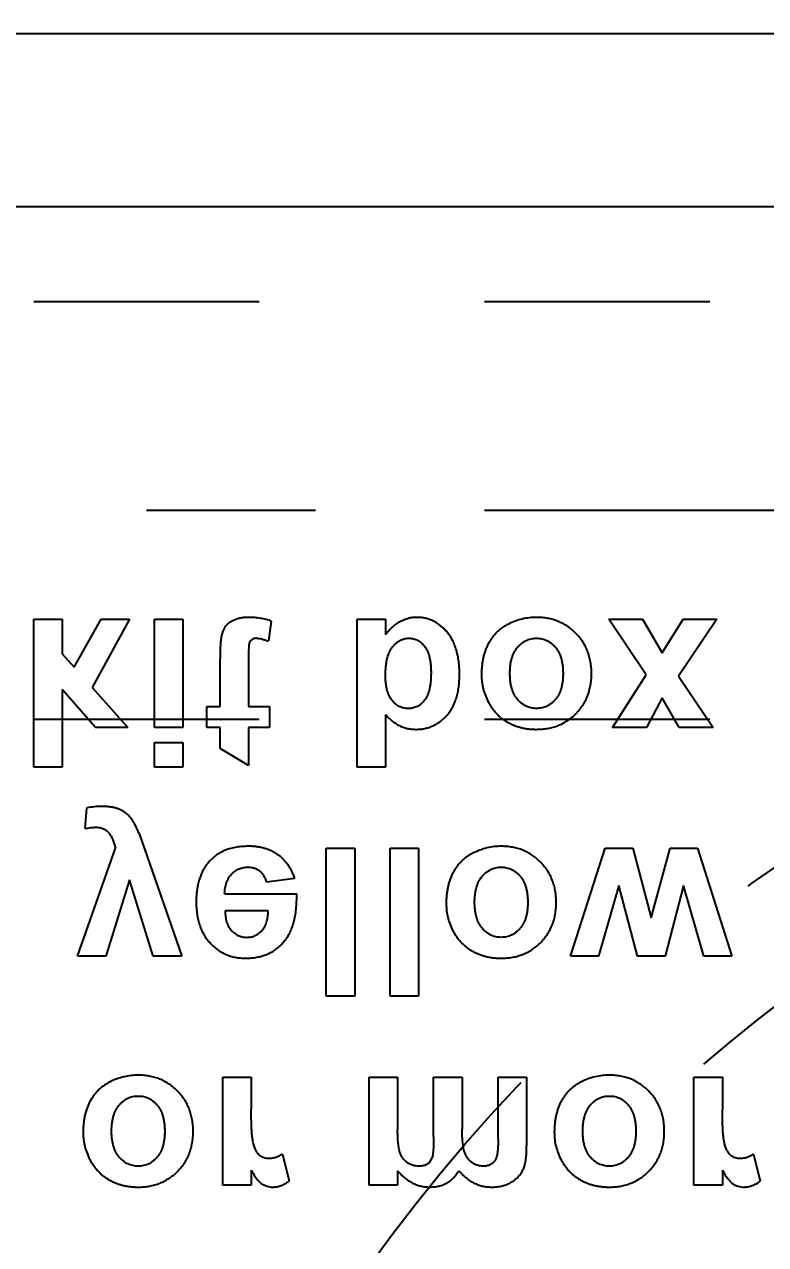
# Model space of a CAD drawing. Extents: x 14103 to 19353, y -3233 to 932.
# Drawn here: x 14880.69 to 14900.43, y -203.45 to -170.98 of the extents above; entities that cross this region are included whole.
import ezdxf

# ---------------------------------------------------------------- set-up
doc = ezdxf.new("R2010")
doc.units = 0
doc.header["$LTSCALE"] = 20
doc.header["$MEASUREMENT"] = 0
doc.linetypes.add('CENTER', pattern=[0.6, 0.375, -0.075, 0.075, -0.075])
doc.linetypes.add('HIDDEN', pattern=[0.2, 0.1, -0.1])
doc.layers.get('DEFPOINTS').update_dxf_attribs({"linetype": 'CONTINUOUS'})
for name, color, linetype in [('4a', 7, 'CONTINUOUS'), ('DIM', 3, 'CONTINUOUS'), ('OIL', 7, 'CONTINUOUS'), ('SUP', 4, 'HIDDEN'), ('WATER', 9, 'HIDDEN')]:
    doc.layers.add(name, color=color, linetype=linetype)
doc.styles.add('lxy2', font='txt.shx', dxfattribs={"width": 0.6})
doc.dimstyles.new('10', dxfattribs={"dimtxt": 10, "dimasz": 5, "dimexe": 2.5, "dimexo": 0, "dimgap": 1, "dimtad": 0, "dimdsep": 46, "dimtxsty": 'lxy2', "dimcen": -3, "dimclrd": 113, "dimclre": 113, "dimclrt": 3, "dimazin": 2, "dimtfac": 1, "dimtofl": 0, "dimtmove": 0, "dimatfit": 3, "dimfxl": 1, "dimtolj": 1, "dimtzin": 0, "dimarcsym": 0})

# ---------------------------------------------------------------- blocks, each defined once
blk = doc.blocks.new('*D197')
at = {"layer": 'DEFPOINTS', "color": 0}
for p in [(14749.942, 164.09), (15292.928, -183.91), (15315.844, -183.91)]:
    blk.add_point(p, dxfattribs=at)
at = {"layer": 'DIM', "color": 113, "lineweight": -2}
blk.add_line((15292.928, -183.91), (15315.844, -183.91), dxfattribs=at)
at = {"layer": 'DIM', "color": 3, "insert": (15324.844, -183.91), "char_height": 10, "attachment_point": 5, "style": 'lxy2'}
blk.add_mtext('\\A1;348', dxfattribs=at)
blk = doc.blocks.new('*D188')
at = {"layer": 'DEFPOINTS', "color": 0, "linetype": 'Continuous'}
for p in [(14749.942, 164.09), (15254.942, -535.91), (15254.942, -553.814)]:
    blk.add_point(p, dxfattribs=at)
at = {"layer": 'OIL', "color": 113, "linetype": 'Continuous', "lineweight": -2}
blk.add_line((15254.942, -535.91), (15254.942, -553.814), dxfattribs=at)
at = {"layer": 'OIL', "color": 3, "linetype": 'Continuous', "insert": (15254.942, -562.314), "char_height": 10, "attachment_point": 5, "rotation": 90, "style": 'lxy2'}
blk.add_mtext('\\A1;505', dxfattribs=at)
blk = doc.blocks.new('*D187')
at = {"layer": 'DEFPOINTS', "color": 0, "linetype": 'Continuous'}
for p in [(14749.942, 164.09), (15299.942, -515.91), (15299.942, -553.814)]:
    blk.add_point(p, dxfattribs=at)
at = {"layer": 'OIL', "color": 113, "linetype": 'Continuous', "lineweight": -2}
blk.add_line((15299.942, -515.91), (15299.942, -553.814), dxfattribs=at)
at = {"layer": 'OIL', "color": 3, "linetype": 'Continuous', "insert": (15299.942, -562.314), "char_height": 10, "attachment_point": 5, "rotation": 90, "style": 'lxy2'}
blk.add_mtext('\\A1;550', dxfattribs=at)
blk = doc.blocks.new('*D185')
at = {"layer": 'DEFPOINTS', "color": 0}
for p in [(14749.942, 164.09), (15292.928, -255.91), (15315.844, -255.91)]:
    blk.add_point(p, dxfattribs=at)
at = {"layer": 'DIM', "color": 113, "lineweight": -2}
blk.add_line((15292.928, -255.91), (15315.844, -255.91), dxfattribs=at)
at = {"layer": 'DIM', "color": 3, "insert": (15324.344, -255.91), "char_height": 10, "attachment_point": 5, "style": 'lxy2'}
blk.add_mtext('\\A1;420', dxfattribs=at)
blk = doc.blocks.new('*D191')
at = {"layer": 'DEFPOINTS', "color": 0, "linetype": 'Continuous'}
for p in [(14749.942, 164.09), (14999.942, -369.245), (14999.942, -553.814)]:
    blk.add_point(p, dxfattribs=at)
at = {"layer": 'OIL', "color": 113, "linetype": 'Continuous', "lineweight": -2}
blk.add_line((14999.942, -369.245), (14999.942, -553.814), dxfattribs=at)
at = {"layer": 'OIL', "color": 3, "linetype": 'Continuous', "insert": (14999.942, -562.314), "char_height": 10, "attachment_point": 5, "rotation": 90, "style": 'lxy2'}
blk.add_mtext('\\A1;250', dxfattribs=at)
blk = doc.blocks.new('*D190')
at = {"layer": 'DEFPOINTS', "color": 0, "linetype": 'Continuous'}
for p in [(14749.942, 164.09), (15049.942, -369.245), (15049.942, -553.814)]:
    blk.add_point(p, dxfattribs=at)
at = {"layer": 'OIL', "color": 113, "linetype": 'Continuous', "lineweight": -2}
blk.add_line((15049.942, -369.245), (15049.942, -553.814), dxfattribs=at)
at = {"layer": 'OIL', "color": 3, "linetype": 'Continuous', "insert": (15049.942, -561.814), "char_height": 10, "attachment_point": 5, "rotation": 90, "style": 'lxy2'}
blk.add_mtext('\\A1;300', dxfattribs=at)
blk = doc.blocks.new('*D189')
at = {"layer": 'DEFPOINTS', "color": 0, "linetype": 'Continuous'}
for p in [(14749.942, 164.09), (15094.942, -324.245), (15094.942, -553.814)]:
    blk.add_point(p, dxfattribs=at)
at = {"layer": 'OIL', "color": 113, "linetype": 'Continuous', "lineweight": -2}
blk.add_line((15094.942, -324.245), (15094.942, -553.814), dxfattribs=at)
at = {"layer": 'OIL', "color": 3, "linetype": 'Continuous', "insert": (15094.942, -562.814), "char_height": 10, "attachment_point": 5, "rotation": 90, "style": 'lxy2'}
blk.add_mtext('\\A1;345', dxfattribs=at)
blk = doc.blocks.new('*D186')
at = {"layer": 'DEFPOINTS', "color": 0, "linetype": 'Continuous'}
for p in [(14749.942, 164.09), (15119.942, -360.91), (15119.942, -553.814)]:
    blk.add_point(p, dxfattribs=at)
at = {"layer": 'OIL', "color": 113, "linetype": 'Continuous', "lineweight": -2}
blk.add_line((15119.942, -360.91), (15119.942, -553.814), dxfattribs=at)
at = {"layer": 'OIL', "color": 3, "linetype": 'Continuous', "insert": (15119.942, -562.314), "char_height": 10, "attachment_point": 5, "rotation": 90, "style": 'lxy2'}
blk.add_mtext('\\A1;370', dxfattribs=at)
blk = doc.blocks.new('*D184')
at = {"layer": 'DEFPOINTS', "color": 0, "linetype": 'Continuous'}
for p in [(14749.942, 164.09), (15074.942, -315.91), (15074.942, -553.814)]:
    blk.add_point(p, dxfattribs=at)
at = {"layer": 'OIL', "color": 113, "linetype": 'Continuous', "lineweight": -2}
blk.add_line((15074.942, -315.91), (15074.942, -553.814), dxfattribs=at)
at = {"layer": 'OIL', "color": 3, "linetype": 'Continuous', "insert": (15074.942, -562.814), "char_height": 10, "attachment_point": 5, "rotation": 90, "style": 'lxy2'}
blk.add_mtext('\\A1;325', dxfattribs=at)

msp = doc.modelspace()

# ---------------------------------------------------------------- linework, layer by layer
at = {"layer": '4a', "color": 4, "linetype": 'Continuous'}
for p, q in [((14972.873, -171.233), (14843.995, -171.233)), ((14972.873, -175.833), (14838.932, -175.833)), ((14880.945, -186.81), (14881.702, -186.81)), ((14880.945, -190.749), (14880.945, -186.81)), ((14881.702, -186.81), (14881.702, -187.731)), ((14882.015, -188.082), (14882.737, -186.81)), ((14883.495, -186.81), (14882.494, -188.621)), ((14882.737, -186.81), (14883.495, -186.81)), ((14884.156, -186.81), (14884.914, -186.81)), ((14884.156, -189.688), (14884.156, -186.81)), ((14884.914, -186.81), (14884.914, -189.688)), ((14887.267, -186.859), (14887.191, -187.387)), ((14889.549, -186.81), (14890.307, -186.81)), ((14889.549, -190.749), (14889.549, -186.81)), ((14890.307, -186.81), (14890.307, -187.226)), ((14896.25, -186.81), (14897.151, -186.81)), ((14897.245, -188.292), (14896.25, -186.81)), ((14897.151, -186.81), (14897.671, -187.701)), ((14897.671, -187.701), (14898.228, -186.81)), ((14899.129, -186.81), (14898.108, -188.325)), ((14898.228, -186.81), (14899.129, -186.81)), ((14881.702, -187.731), (14882.015, -188.082)), ((14885.904, -189.133), (14885.904, -187.858)), ((14886.661, -187.895), (14886.661, -189.133)), ((14896.351, -189.688), (14897.245, -188.292)), ((14882.494, -188.621), (14883.444, -189.688)), ((14898.108, -188.325), (14899.028, -189.688)), ((14882.586, -189.688), (14881.702, -188.674)), ((14881.702, -188.674), (14881.702, -190.749)), ((14897.671, -188.897), (14897.252, -189.688)), ((14898.127, -189.688), (14897.671, -188.897)), ((14885.55, -189.133), (14885.904, -189.133)), ((14885.55, -189.688), (14885.55, -189.133)), ((14886.661, -189.133), (14887.216, -189.133)), ((14887.216, -189.133), (14887.216, -189.688)), ((14890.307, -189.345), (14890.307, -190.749)), ((14883.444, -189.688), (14882.586, -189.688)), ((14884.914, -189.688), (14884.156, -189.688)), ((14885.904, -189.688), (14885.55, -189.688)), ((14885.904, -190.244), (14885.904, -189.688)), ((14887.216, -189.688), (14886.661, -189.688)), ((14886.661, -189.688), (14886.661, -190.698)), ((14897.252, -189.688), (14896.351, -189.688)), ((14899.028, -189.688), (14898.127, -189.688)), ((14884.156, -190.092), (14884.914, -190.092)), ((14884.156, -190.749), (14884.156, -190.092)), ((14884.914, -190.092), (14884.914, -190.749)), ((14886.661, -190.698), (14885.904, -190.244)), ((14881.702, -190.749), (14880.945, -190.749)), ((14884.914, -190.749), (14884.156, -190.749)), ((14890.307, -190.749), (14889.549, -190.749)), ((14882.308, -192.38), (14882.359, -191.831)), ((14883.745, -192.513), (14884.883, -195.778)), ((14882.106, -195.778), (14883.121, -192.9)), ((14888.731, -192.9), (14889.489, -192.9)), ((14888.731, -196.839), (14888.731, -192.9)), ((14889.489, -192.9), (14889.489, -196.839)), ((14890.428, -192.9), (14891.186, -192.9)), ((14890.428, -196.839), (14890.428, -192.9)), ((14891.186, -192.9), (14891.186, -196.839)), ((14895.235, -195.778), (14896.152, -192.9)), ((14896.152, -192.9), (14896.894, -192.9)), ((14896.894, -192.9), (14897.381, -194.751)), ((14897.381, -194.751), (14897.882, -192.9)), ((14897.882, -192.9), (14898.613, -192.9)), ((14898.613, -192.9), (14899.528, -195.778)), ((14883.495, -193.74), (14882.864, -195.778)), ((14884.126, -195.778), (14883.495, -193.74)), ((14887.893, -193.708), (14887.136, -193.809)), ((14886.025, -194.112), (14887.944, -194.112)), ((14896.523, -193.892), (14895.98, -195.778)), ((14897.019, -195.778), (14896.523, -193.892)), ((14898.24, -193.892), (14897.756, -195.778)), ((14898.784, -195.778), (14898.24, -193.892)), ((14887.186, -194.566), (14886.038, -194.566)), ((14882.864, -195.778), (14882.106, -195.778)), ((14884.883, -195.778), (14884.126, -195.778)), ((14895.98, -195.778), (14895.235, -195.778)), ((14897.756, -195.778), (14897.019, -195.778)), ((14899.528, -195.778), (14898.784, -195.778)), ((14889.489, -196.839), (14888.731, -196.839)), ((14891.186, -196.839), (14890.428, -196.839)), ((14885.974, -201.868), (14885.974, -198.99)), ((14885.974, -198.99), (14886.732, -198.99)), ((14886.732, -198.99), (14886.732, -199.843)), ((14889.873, -198.99), (14890.63, -198.99)), ((14889.873, -201.868), (14889.873, -198.99)), ((14890.63, -198.99), (14890.63, -200.396)), ((14891.589, -198.99), (14892.347, -198.99)), ((14891.589, -200.576), (14891.589, -198.99)), ((14892.347, -198.99), (14892.347, -200.379)), ((14893.306, -198.99), (14894.064, -198.99)), ((14893.306, -200.644), (14893.306, -198.99)), ((14894.064, -198.99), (14894.064, -200.821)), ((14898.518, -198.99), (14899.275, -198.99)), ((14898.518, -201.868), (14898.518, -198.99)), ((14899.275, -198.99), (14899.275, -199.843)), ((14887.565, -201.039), (14887.742, -201.759)), ((14900.108, -201.039), (14900.285, -201.759)), ((14886.732, -201.466), (14886.732, -201.868)), ((14890.63, -201.482), (14890.63, -201.868)), ((14899.275, -201.466), (14899.275, -201.868)), ((14886.732, -201.868), (14885.974, -201.868)), ((14890.63, -201.868), (14889.873, -201.868)), ((14899.275, -201.868), (14898.518, -201.868))]:
    msp.add_line(p, q, dxfattribs=at)
for points in [[(14886.658, -186.759), (14886.556, -186.764), (14886.46, -186.777), (14886.368, -186.799), (14886.282, -186.829), (14886.204, -186.867), (14886.137, -186.91), (14886.082, -186.958), (14886.037, -187.011), (14886.001, -187.072), (14885.971, -187.143), (14885.946, -187.222), (14885.928, -187.312)], [(14887.267, -186.859), (14887.128, -186.815), (14886.981, -186.785), (14886.824, -186.766), (14886.658, -186.759)], [(14891.15, -186.759), (14891.034, -186.766), (14890.92, -186.788), (14890.806, -186.824), (14890.693, -186.874), (14890.585, -186.938), (14890.485, -187.019), (14890.392, -187.114), (14890.307, -187.226)], [(14892.21, -187.69), (14892.194, -187.632), (14892.148, -187.497), (14892.091, -187.372), (14892.025, -187.258), (14891.947, -187.154), (14891.863, -187.061), (14891.774, -186.981), (14891.681, -186.913), (14891.583, -186.858), (14891.482, -186.815), (14891.375, -186.784), (14891.265, -186.766), (14891.15, -186.759)], [(14894.329, -186.759), (14894.136, -186.77), (14893.948, -186.803), (14893.764, -186.859), (14893.585, -186.936), (14893.499, -186.983), (14893.418, -187.035), (14893.343, -187.092), (14893.273, -187.155), (14893.208, -187.222), (14893.148, -187.295), (14893.095, -187.372), (14893.046, -187.455), (14893.002, -187.543), (14892.965, -187.636), (14892.934, -187.733), (14892.908, -187.835), (14892.888, -187.941), (14892.874, -188.052), (14892.865, -188.168), (14892.862, -188.289)], [(14895.49, -187.316), (14895.473, -187.294), (14895.375, -187.185), (14895.268, -187.085), (14895.154, -186.998), (14895.033, -186.926), (14894.906, -186.866), (14894.771, -186.819), (14894.631, -186.786), (14894.483, -186.766), (14894.329, -186.759)], [(14885.928, -187.312), (14885.922, -187.35), (14885.917, -187.397), (14885.913, -187.452), (14885.91, -187.516), (14885.907, -187.589), (14885.905, -187.67), (14885.904, -187.759), (14885.904, -187.858)], [(14886.877, -187.315), (14886.84, -187.317), (14886.805, -187.325), (14886.774, -187.338), (14886.745, -187.355), (14886.701, -187.402), (14886.676, -187.458), (14886.673, -187.478), (14886.67, -187.508), (14886.667, -187.548), (14886.665, -187.598), (14886.663, -187.658), (14886.662, -187.727), (14886.661, -187.806), (14886.661, -187.895)], [(14886.877, -187.315), (14886.938, -187.319), (14887.011, -187.333), (14887.095, -187.356), (14887.191, -187.387)], [(14890.441, -187.626), (14890.49, -187.553), (14890.543, -187.49), (14890.6, -187.436), (14890.66, -187.393), (14890.725, -187.358), (14890.793, -187.334), (14890.865, -187.319), (14890.941, -187.315)], [(14890.941, -187.315), (14891, -187.318), (14891.056, -187.328), (14891.111, -187.346), (14891.164, -187.37), (14891.213, -187.401), (14891.261, -187.439), (14891.307, -187.484), (14891.35, -187.535), (14891.389, -187.594), (14891.424, -187.661), (14891.453, -187.736), (14891.477, -187.82), (14891.495, -187.91), (14891.509, -188.009), (14891.516, -188.116), (14891.519, -188.231)], [(14893.619, -188.249), (14893.623, -188.139), (14893.632, -188.036), (14893.648, -187.939), (14893.671, -187.849), (14893.699, -187.766), (14893.735, -187.689), (14893.776, -187.619), (14893.824, -187.555), (14893.877, -187.499), (14893.932, -187.45), (14893.99, -187.409), (14894.052, -187.375), (14894.117, -187.349), (14894.184, -187.33), (14894.255, -187.319), (14894.328, -187.315)], [(14894.328, -187.315), (14894.401, -187.319), (14894.472, -187.33), (14894.539, -187.349), (14894.603, -187.375), (14894.665, -187.409), (14894.723, -187.45), (14894.779, -187.499), (14894.831, -187.555), (14894.878, -187.619), (14894.919, -187.69), (14894.954, -187.767), (14894.983, -187.85), (14895.005, -187.941), (14895.021, -188.039), (14895.03, -188.143), (14895.033, -188.254)], [(14895.791, -188.257), (14895.785, -188.098), (14895.765, -187.948), (14895.732, -187.803), (14895.687, -187.665), (14895.628, -187.535), (14895.557, -187.411), (14895.49, -187.316)], [(14890.307, -188.303), (14890.309, -188.192), (14890.316, -188.089), (14890.326, -187.993), (14890.341, -187.905), (14890.359, -187.824), (14890.383, -187.75), (14890.409, -187.684), (14890.441, -187.626)], [(14892.276, -188.278), (14892.271, -188.101), (14892.256, -187.934), (14892.23, -187.778), (14892.21, -187.69)], [(14890.913, -189.183), (14890.849, -189.18), (14890.788, -189.17), (14890.73, -189.152), (14890.675, -189.129), (14890.622, -189.098), (14890.571, -189.061), (14890.524, -189.017), (14890.48, -188.965), (14890.439, -188.908), (14890.404, -188.842), (14890.375, -188.77), (14890.35, -188.691), (14890.331, -188.605), (14890.318, -188.512), (14890.309, -188.411), (14890.307, -188.303)], [(14891.519, -188.231), (14891.516, -188.353), (14891.509, -188.466), (14891.495, -188.57), (14891.476, -188.666), (14891.453, -188.752), (14891.423, -188.83), (14891.389, -188.9), (14891.348, -188.96), (14891.304, -189.012), (14891.258, -189.058), (14891.208, -189.096), (14891.155, -189.127), (14891.099, -189.152), (14891.04, -189.169), (14890.978, -189.18), (14890.913, -189.183)], [(14891.109, -189.739), (14891.233, -189.733), (14891.351, -189.715), (14891.464, -189.686), (14891.571, -189.645), (14891.673, -189.591), (14891.769, -189.526), (14891.86, -189.45), (14891.945, -189.361), (14892.022, -189.262), (14892.09, -189.152), (14892.147, -189.032), (14892.193, -188.902), (14892.23, -188.762), (14892.256, -188.61), (14892.271, -188.449), (14892.276, -188.278)], [(14892.862, -188.289), (14892.874, -188.475), (14892.908, -188.659), (14892.965, -188.839), (14893.046, -189.017), (14893.095, -189.102), (14893.148, -189.182), (14893.206, -189.257), (14893.269, -189.327), (14893.336, -189.391), (14893.409, -189.451), (14893.486, -189.504), (14893.568, -189.553), (14893.654, -189.597), (14893.743, -189.634), (14893.833, -189.666), (14893.926, -189.692), (14894.022, -189.713), (14894.12, -189.727), (14894.221, -189.735), (14894.324, -189.739)], [(14894.328, -189.183), (14894.255, -189.179), (14894.184, -189.168), (14894.117, -189.149), (14894.052, -189.123), (14893.99, -189.089), (14893.932, -189.047), (14893.877, -188.998), (14893.824, -188.942), (14893.776, -188.879), (14893.735, -188.809), (14893.699, -188.732), (14893.671, -188.649), (14893.648, -188.559), (14893.632, -188.462), (14893.623, -188.359), (14893.619, -188.249)], [(14895.033, -188.254), (14895.03, -188.363), (14895.021, -188.465), (14895.005, -188.561), (14894.983, -188.651), (14894.954, -188.733), (14894.919, -188.809), (14894.878, -188.879), (14894.831, -188.942), (14894.779, -188.998), (14894.723, -189.047), (14894.665, -189.089), (14894.603, -189.123), (14894.539, -189.149), (14894.472, -189.168), (14894.401, -189.179), (14894.328, -189.183)], [(14895.7, -188.813), (14895.733, -188.707), (14895.765, -188.564), (14895.785, -188.414), (14895.791, -188.257)], [(14895.51, -189.165), (14895.559, -189.094), (14895.63, -188.972), (14895.688, -188.843), (14895.7, -188.813)], [(14894.324, -189.739), (14894.481, -189.732), (14894.632, -189.713), (14894.775, -189.679), (14894.91, -189.634), (14895.038, -189.574), (14895.159, -189.502), (14895.272, -189.417), (14895.379, -189.318), (14895.475, -189.21), (14895.51, -189.165)], [(14890.307, -189.345), (14890.394, -189.437), (14890.484, -189.517), (14890.578, -189.585), (14890.677, -189.64), (14890.779, -189.683), (14890.885, -189.714), (14890.995, -189.732), (14891.109, -189.739)], [(14882.755, -191.789), (14882.555, -191.799), (14882.359, -191.831)], [(14883.745, -192.513), (14883.699, -192.402), (14883.655, -192.306), (14883.612, -192.222), (14883.569, -192.153), (14883.526, -192.094), (14883.48, -192.041), (14883.431, -191.994), (14883.378, -191.952), (14883.321, -191.916), (14883.257, -191.884), (14883.188, -191.855), (14883.111, -191.831), (14883.03, -191.813), (14882.943, -191.8), (14882.852, -191.791), (14882.755, -191.789)], [(14882.308, -192.38), (14882.386, -192.364), (14882.46, -192.353), (14882.53, -192.347), (14882.596, -192.344)], [(14882.596, -192.344), (14882.654, -192.347), (14882.707, -192.354), (14882.756, -192.366), (14882.802, -192.384), (14882.844, -192.405), (14882.882, -192.432), (14882.916, -192.464), (14882.946, -192.501), (14883, -192.584), (14883.047, -192.679), (14883.087, -192.784), (14883.121, -192.9)], [(14886.651, -192.849), (14886.471, -192.857), (14886.303, -192.88), (14886.148, -192.918), (14886.004, -192.971), (14885.872, -193.039), (14885.753, -193.123), (14885.645, -193.222), (14885.55, -193.335)], [(14887.893, -193.708), (14887.854, -193.606), (14887.81, -193.51), (14887.761, -193.421), (14887.706, -193.338), (14887.646, -193.261), (14887.581, -193.191), (14887.51, -193.126), (14887.435, -193.069), (14887.354, -193.017), (14887.268, -192.972), (14887.177, -192.935), (14887.082, -192.905), (14886.982, -192.88), (14886.877, -192.863), (14886.766, -192.852), (14886.651, -192.849)], [(14893.39, -192.849), (14893.197, -192.86), (14893.008, -192.893), (14892.825, -192.949), (14892.646, -193.026), (14892.56, -193.073), (14892.479, -193.125), (14892.403, -193.182), (14892.334, -193.245), (14892.269, -193.312), (14892.209, -193.385), (14892.156, -193.462), (14892.107, -193.545), (14892.084, -193.588)], [(14894.852, -194.347), (14894.845, -194.188), (14894.826, -194.038), (14894.793, -193.893), (14894.747, -193.755), (14894.689, -193.625), (14894.618, -193.501), (14894.534, -193.384), (14894.436, -193.275), (14894.328, -193.175), (14894.215, -193.088), (14894.094, -193.016), (14893.967, -192.956), (14893.832, -192.909), (14893.692, -192.876), (14893.544, -192.856), (14893.39, -192.849)], [(14885.55, -193.335), (14885.483, -193.436), (14885.426, -193.543), (14885.378, -193.656), (14885.338, -193.776), (14885.307, -193.901), (14885.285, -194.034), (14885.272, -194.172), (14885.267, -194.318)], [(14886.025, -194.112), (14886.029, -194.03), (14886.039, -193.954), (14886.055, -193.881), (14886.075, -193.814), (14886.1, -193.751), (14886.131, -193.694), (14886.168, -193.64), (14886.209, -193.591), (14886.255, -193.548), (14886.303, -193.51), (14886.354, -193.477), (14886.408, -193.451), (14886.464, -193.431), (14886.523, -193.417), (14886.585, -193.408), (14886.65, -193.405)], [(14886.65, -193.405), (14886.736, -193.411), (14886.815, -193.428), (14886.886, -193.458), (14886.951, -193.5), (14887.009, -193.555), (14887.058, -193.626), (14887.101, -193.71), (14887.136, -193.809)], [(14892.68, -194.339), (14892.683, -194.229), (14892.693, -194.126), (14892.709, -194.029), (14892.732, -193.939), (14892.76, -193.856), (14892.795, -193.779), (14892.836, -193.709), (14892.885, -193.645), (14892.937, -193.589), (14892.993, -193.54), (14893.051, -193.499), (14893.113, -193.465), (14893.177, -193.439), (14893.245, -193.42), (14893.315, -193.409), (14893.389, -193.405)], [(14893.389, -193.405), (14893.462, -193.409), (14893.532, -193.42), (14893.6, -193.439), (14893.664, -193.465), (14893.726, -193.499), (14893.784, -193.54), (14893.839, -193.589), (14893.891, -193.645), (14893.939, -193.709), (14893.98, -193.78), (14894.015, -193.857), (14894.044, -193.94), (14894.066, -194.031), (14894.082, -194.129), (14894.091, -194.233), (14894.094, -194.344)], [(14892.084, -193.588), (14892.063, -193.633), (14892.026, -193.726), (14891.995, -193.823), (14891.969, -193.925), (14891.949, -194.031), (14891.935, -194.142), (14891.926, -194.258), (14891.923, -194.379)], [(14886.581, -195.829), (14886.736, -195.822), (14886.884, -195.803), (14887.023, -195.769), (14887.153, -195.723), (14887.275, -195.664), (14887.389, -195.591), (14887.494, -195.505), (14887.59, -195.406), (14887.677, -195.293), (14887.751, -195.167), (14887.813, -195.026), (14887.864, -194.872), (14887.902, -194.703), (14887.928, -194.52), (14887.942, -194.322), (14887.944, -194.112)], [(14885.267, -194.318), (14885.273, -194.49), (14885.291, -194.653), (14885.319, -194.806), (14885.36, -194.95), (14885.412, -195.083), (14885.477, -195.208), (14885.552, -195.322), (14885.585, -195.364)], [(14891.923, -194.379), (14891.935, -194.565), (14891.969, -194.749), (14892.026, -194.929), (14892.107, -195.107), (14892.156, -195.192), (14892.208, -195.272), (14892.267, -195.347), (14892.33, -195.417), (14892.397, -195.481), (14892.47, -195.541), (14892.547, -195.594), (14892.629, -195.643), (14892.715, -195.687), (14892.803, -195.724), (14892.894, -195.756), (14892.987, -195.782), (14893.083, -195.803), (14893.181, -195.817), (14893.281, -195.825), (14893.385, -195.829)], [(14893.389, -195.273), (14893.315, -195.269), (14893.245, -195.258), (14893.177, -195.239), (14893.113, -195.213), (14893.051, -195.179), (14892.993, -195.137), (14892.937, -195.088), (14892.885, -195.032), (14892.836, -194.969), (14892.795, -194.899), (14892.76, -194.822), (14892.732, -194.739), (14892.709, -194.649), (14892.693, -194.552), (14892.683, -194.449), (14892.68, -194.339)], [(14894.094, -194.344), (14894.091, -194.453), (14894.082, -194.555), (14894.066, -194.651), (14894.044, -194.741), (14894.015, -194.823), (14893.98, -194.899), (14893.939, -194.969), (14893.891, -195.032), (14893.839, -195.088), (14893.784, -195.137), (14893.726, -195.179), (14893.664, -195.213), (14893.6, -195.239), (14893.532, -195.258), (14893.462, -195.269), (14893.389, -195.273)], [(14894.76, -194.903), (14894.794, -194.797), (14894.826, -194.654), (14894.845, -194.504), (14894.852, -194.347)], [(14886.038, -194.566), (14886.04, -194.646), (14886.048, -194.721), (14886.059, -194.792), (14886.078, -194.859), (14886.1, -194.921), (14886.128, -194.98), (14886.161, -195.033), (14886.199, -195.083)], [(14886.615, -195.273), (14886.673, -195.27), (14886.728, -195.262), (14886.781, -195.248), (14886.833, -195.228), (14886.881, -195.203), (14886.927, -195.171), (14886.972, -195.135), (14887.014, -195.092), (14887.053, -195.045), (14887.087, -194.992), (14887.115, -194.934), (14887.14, -194.871), (14887.159, -194.803), (14887.173, -194.729), (14887.181, -194.65), (14887.186, -194.566)], [(14886.199, -195.083), (14886.242, -195.127), (14886.287, -195.166), (14886.335, -195.199), (14886.385, -195.226), (14886.438, -195.246), (14886.494, -195.261), (14886.553, -195.27), (14886.615, -195.273)], [(14894.512, -195.329), (14894.536, -195.3), (14894.62, -195.184), (14894.691, -195.062), (14894.749, -194.933), (14894.76, -194.903)], [(14885.585, -195.364), (14885.64, -195.427), (14885.736, -195.521), (14885.839, -195.603), (14885.947, -195.672), (14886.061, -195.728), (14886.182, -195.772), (14886.309, -195.803), (14886.442, -195.822), (14886.581, -195.829)], [(14893.385, -195.829), (14893.542, -195.822), (14893.693, -195.803), (14893.835, -195.769), (14893.97, -195.724), (14894.099, -195.664), (14894.22, -195.592), (14894.333, -195.507), (14894.44, -195.408), (14894.512, -195.329)], [(14883.724, -198.939), (14883.532, -198.95), (14883.343, -198.983), (14883.159, -199.039), (14882.98, -199.116), (14882.894, -199.163), (14882.814, -199.215), (14882.738, -199.272), (14882.669, -199.335), (14882.604, -199.402), (14882.544, -199.475), (14882.49, -199.552), (14882.441, -199.635), (14882.398, -199.723), (14882.361, -199.816), (14882.329, -199.913), (14882.303, -200.015), (14882.284, -200.121), (14882.269, -200.232), (14882.261, -200.348), (14882.258, -200.469)], [(14885.186, -200.437), (14885.18, -200.278), (14885.16, -200.128), (14885.128, -199.983), (14885.082, -199.845), (14885.024, -199.715), (14884.953, -199.591), (14884.868, -199.474), (14884.771, -199.365), (14884.663, -199.265), (14884.55, -199.178), (14884.429, -199.106), (14884.302, -199.046), (14884.167, -198.999), (14884.027, -198.966), (14883.879, -198.946), (14883.724, -198.939)], [(14896.268, -198.939), (14896.075, -198.95), (14895.887, -198.983), (14895.703, -199.039), (14895.524, -199.116), (14895.438, -199.163), (14895.357, -199.215), (14895.282, -199.272), (14895.212, -199.335), (14895.147, -199.402), (14895.088, -199.475), (14895.034, -199.552), (14894.985, -199.635), (14894.963, -199.678)], [(14897.73, -200.437), (14897.724, -200.278), (14897.704, -200.128), (14897.672, -199.983), (14897.626, -199.845), (14897.567, -199.715), (14897.496, -199.591), (14897.412, -199.474), (14897.314, -199.365), (14897.207, -199.265), (14897.093, -199.178), (14896.972, -199.106), (14896.845, -199.046), (14896.711, -198.999), (14896.57, -198.966), (14896.423, -198.946), (14896.268, -198.939)], [(14883.015, -200.429), (14883.018, -200.319), (14883.028, -200.216), (14883.044, -200.119), (14883.066, -200.029), (14883.095, -199.946), (14883.13, -199.869), (14883.171, -199.799), (14883.219, -199.735), (14883.272, -199.679), (14883.328, -199.63), (14883.386, -199.589), (14883.447, -199.555), (14883.512, -199.529), (14883.58, -199.51), (14883.65, -199.499), (14883.724, -199.495)], [(14883.724, -199.495), (14883.797, -199.499), (14883.867, -199.51), (14883.935, -199.529), (14883.999, -199.555), (14884.061, -199.589), (14884.119, -199.63), (14884.174, -199.679), (14884.226, -199.735), (14884.274, -199.799), (14884.315, -199.87), (14884.35, -199.947), (14884.379, -200.03), (14884.401, -200.121), (14884.416, -200.219), (14884.426, -200.323), (14884.429, -200.434)], [(14894.963, -199.678), (14894.942, -199.723), (14894.904, -199.816), (14894.873, -199.913), (14894.847, -200.015), (14894.827, -200.121), (14894.813, -200.232), (14894.804, -200.348), (14894.801, -200.469)], [(14895.559, -200.429), (14895.562, -200.319), (14895.571, -200.216), (14895.587, -200.119), (14895.61, -200.029), (14895.638, -199.946), (14895.674, -199.869), (14895.715, -199.799), (14895.763, -199.735), (14895.816, -199.679), (14895.871, -199.63), (14895.929, -199.589), (14895.991, -199.555), (14896.056, -199.529), (14896.123, -199.51), (14896.194, -199.499), (14896.267, -199.495)], [(14896.267, -199.495), (14896.34, -199.499), (14896.411, -199.51), (14896.479, -199.529), (14896.542, -199.555), (14896.604, -199.589), (14896.662, -199.63), (14896.718, -199.679), (14896.77, -199.735), (14896.817, -199.799), (14896.858, -199.87), (14896.894, -199.947), (14896.922, -200.03), (14896.944, -200.121), (14896.96, -200.219), (14896.969, -200.323), (14896.972, -200.434)], [(14887.221, -201.161), (14887.147, -201.156), (14887.08, -201.14), (14887.017, -201.114), (14886.96, -201.077), (14886.91, -201.026), (14886.865, -200.958), (14886.826, -200.873), (14886.792, -200.771), (14886.778, -200.707), (14886.766, -200.63), (14886.755, -200.537), (14886.747, -200.428), (14886.74, -200.305), (14886.736, -200.166), (14886.732, -200.012), (14886.732, -199.843)], [(14899.764, -201.161), (14899.691, -201.156), (14899.623, -201.14), (14899.561, -201.114), (14899.504, -201.077), (14899.453, -201.026), (14899.408, -200.958), (14899.37, -200.873), (14899.336, -200.771), (14899.322, -200.707), (14899.309, -200.63), (14899.299, -200.537), (14899.29, -200.428), (14899.284, -200.305), (14899.279, -200.166), (14899.276, -200.012), (14899.275, -199.843)], [(14882.258, -200.469), (14882.269, -200.655), (14882.303, -200.839), (14882.361, -201.019), (14882.441, -201.197), (14882.49, -201.282), (14882.543, -201.362), (14882.602, -201.437), (14882.665, -201.507), (14882.732, -201.571), (14882.804, -201.631), (14882.882, -201.684), (14882.964, -201.733), (14883.05, -201.777), (14883.138, -201.814), (14883.229, -201.846), (14883.322, -201.872), (14883.417, -201.893), (14883.516, -201.907), (14883.616, -201.915), (14883.72, -201.919)], [(14883.724, -201.363), (14883.65, -201.359), (14883.58, -201.348), (14883.512, -201.329), (14883.447, -201.303), (14883.386, -201.269), (14883.328, -201.227), (14883.272, -201.178), (14883.219, -201.122), (14883.171, -201.059), (14883.13, -200.989), (14883.095, -200.912), (14883.066, -200.829), (14883.044, -200.739), (14883.028, -200.642), (14883.018, -200.539), (14883.015, -200.429)], [(14883.72, -201.919), (14883.877, -201.912), (14884.027, -201.893), (14884.17, -201.859), (14884.305, -201.814), (14884.434, -201.754), (14884.554, -201.682), (14884.668, -201.597), (14884.775, -201.498), (14884.871, -201.39), (14884.954, -201.274), (14885.026, -201.152), (14885.084, -201.023), (14885.129, -200.887), (14885.16, -200.744), (14885.18, -200.594), (14885.186, -200.437)], [(14884.429, -200.434), (14884.426, -200.543), (14884.416, -200.645), (14884.401, -200.741), (14884.379, -200.831), (14884.35, -200.913), (14884.315, -200.989), (14884.274, -201.059), (14884.226, -201.122), (14884.174, -201.178), (14884.119, -201.227), (14884.061, -201.269), (14883.999, -201.303), (14883.935, -201.329), (14883.867, -201.348), (14883.797, -201.359), (14883.724, -201.363)], [(14891.199, -201.363), (14891.114, -201.357), (14891.035, -201.339), (14890.959, -201.309), (14890.888, -201.268), (14890.824, -201.215), (14890.77, -201.151), (14890.725, -201.077), (14890.69, -200.992), (14890.676, -200.943), (14890.664, -200.887), (14890.654, -200.824), (14890.645, -200.753), (14890.639, -200.675), (14890.634, -200.589), (14890.631, -200.496), (14890.63, -200.396)], [(14891.589, -200.576), (14891.589, -200.677), (14891.587, -200.768), (14891.584, -200.85), (14891.579, -200.923), (14891.574, -200.986), (14891.567, -201.04), (14891.559, -201.085), (14891.549, -201.12), (14891.527, -201.178), (14891.499, -201.227), (14891.466, -201.269), (14891.426, -201.303), (14891.38, -201.329), (14891.328, -201.348), (14891.267, -201.359), (14891.199, -201.363)], [(14892.907, -201.363), (14892.829, -201.357), (14892.753, -201.339), (14892.68, -201.308), (14892.609, -201.265), (14892.544, -201.21), (14892.49, -201.144), (14892.444, -201.066), (14892.408, -200.977), (14892.394, -200.927), (14892.382, -200.869), (14892.371, -200.805), (14892.363, -200.733), (14892.356, -200.655), (14892.351, -200.57), (14892.348, -200.478), (14892.347, -200.379)], [(14893.306, -200.644), (14893.305, -200.746), (14893.302, -200.84), (14893.295, -200.924), (14893.287, -200.998), (14893.276, -201.063), (14893.262, -201.118), (14893.246, -201.164), (14893.228, -201.2)], [(14894.801, -200.469), (14894.808, -200.604)], [(14894.808, -200.604), (14894.813, -200.655), (14894.847, -200.839), (14894.904, -201.019), (14894.985, -201.197), (14895.034, -201.282), (14895.087, -201.362), (14895.145, -201.437), (14895.208, -201.507), (14895.275, -201.571), (14895.348, -201.631), (14895.425, -201.684), (14895.507, -201.733), (14895.593, -201.777), (14895.682, -201.814), (14895.772, -201.846), (14895.865, -201.872), (14895.961, -201.893), (14896.06, -201.907), (14896.16, -201.915), (14896.263, -201.919)], [(14896.267, -201.363), (14896.194, -201.359), (14896.123, -201.348), (14896.056, -201.329), (14895.991, -201.303), (14895.929, -201.269), (14895.871, -201.227), (14895.816, -201.178), (14895.763, -201.122), (14895.715, -201.059), (14895.674, -200.989), (14895.638, -200.912), (14895.61, -200.829), (14895.587, -200.739), (14895.571, -200.642), (14895.562, -200.539), (14895.559, -200.429)], [(14896.263, -201.919), (14896.42, -201.912), (14896.571, -201.893), (14896.714, -201.859), (14896.849, -201.814), (14896.977, -201.754), (14897.098, -201.682), (14897.212, -201.597), (14897.318, -201.498), (14897.414, -201.39), (14897.498, -201.274), (14897.569, -201.152), (14897.627, -201.023), (14897.672, -200.887), (14897.704, -200.744), (14897.724, -200.594), (14897.73, -200.437)], [(14896.972, -200.434), (14896.969, -200.543), (14896.96, -200.645), (14896.944, -200.741), (14896.922, -200.831), (14896.894, -200.913), (14896.858, -200.989), (14896.817, -201.059), (14896.77, -201.122), (14896.718, -201.178), (14896.662, -201.227), (14896.604, -201.269), (14896.542, -201.303), (14896.479, -201.329), (14896.411, -201.348), (14896.34, -201.359), (14896.267, -201.363)], [(14893.986, -201.414), (14894.004, -201.365), (14894.02, -201.309), (14894.033, -201.245), (14894.044, -201.175), (14894.053, -201.096), (14894.059, -201.012), (14894.062, -200.92), (14894.064, -200.821)], [(14887.565, -201.039), (14887.474, -201.092), (14887.387, -201.13), (14887.302, -201.153), (14887.221, -201.161)], [(14893.228, -201.2), (14893.201, -201.238), (14893.169, -201.272), (14893.134, -201.299), (14893.096, -201.322), (14893.054, -201.34), (14893.009, -201.353), (14892.96, -201.361), (14892.907, -201.363)], [(14899.884, -201.145), (14899.846, -201.153), (14899.764, -201.161)], [(14900.108, -201.039), (14900.018, -201.092), (14899.93, -201.13), (14899.884, -201.145)], [(14886.732, -201.466), (14886.771, -201.534), (14886.809, -201.597), (14886.846, -201.652), (14886.882, -201.701), (14886.917, -201.744), (14886.951, -201.781), (14886.984, -201.811), (14887.017, -201.835), (14887.082, -201.871), (14887.152, -201.898), (14887.226, -201.913), (14887.304, -201.919)], [(14890.63, -201.482), (14890.722, -201.585), (14890.818, -201.673), (14890.918, -201.748), (14891.023, -201.81), (14891.131, -201.857), (14891.245, -201.891), (14891.362, -201.911), (14891.484, -201.919)], [(14891.484, -201.919), (14891.611, -201.911), (14891.73, -201.892), (14891.84, -201.857), (14891.941, -201.81), (14892.033, -201.749), (14892.117, -201.674), (14892.192, -201.585), (14892.258, -201.482)], [(14892.258, -201.482), (14892.353, -201.585), (14892.453, -201.674), (14892.556, -201.749), (14892.663, -201.81), (14892.774, -201.857), (14892.889, -201.892), (14893.007, -201.911), (14893.129, -201.919)], [(14893.129, -201.919), (14893.28, -201.911), (14893.419, -201.886), (14893.545, -201.846), (14893.661, -201.79), (14893.762, -201.719), (14893.851, -201.632), (14893.925, -201.531), (14893.986, -201.414)], [(14899.275, -201.466), (14899.315, -201.534), (14899.352, -201.597), (14899.39, -201.652), (14899.426, -201.701), (14899.461, -201.744), (14899.494, -201.781), (14899.528, -201.811), (14899.56, -201.835), (14899.625, -201.871), (14899.696, -201.898), (14899.769, -201.913), (14899.847, -201.919)], [(14887.304, -201.919), (14887.417, -201.908), (14887.527, -201.879), (14887.635, -201.829), (14887.742, -201.759)], [(14899.847, -201.919), (14899.96, -201.908), (14900.07, -201.879), (14900.179, -201.829), (14900.285, -201.759)]]:
    msp.add_spline(points, degree=3, dxfattribs=at)
at = {"layer": 'SUP', "color": 6, "ltscale": 4}
for centre, radius in [((14924.942, -120.91), 53), ((14924.942, -228.91), 43), ((14924.942, -228.91), 40)]:
    msp.add_circle(centre, radius, dxfattribs=at)
at = {"layer": 'WATER', "linetype": 'HIDDEN', "ltscale": 3}
for p, q in [((14424.942, -178.35), (15074.942, -178.35)), ((14424.942, -189.47), (15074.942, -189.47))]:
    msp.add_line(p, q, dxfattribs=at)
at = {"layer": 'WATER', "color": 1, "linetype": 'CENTER', "ltscale": 3}
msp.add_line((14424.942, -183.91), (15080.502, -183.91), dxfattribs=at)

# ---------------------------------------------------------------- dimensions: what is measured, and where the dimension line sits
at = {"layer": 'DIM'}
for feature_location, picture, middle in [((15292.928, -183.91), '*D197', (15324.844, -183.91)), ((15292.928, -255.91), '*D185', (15324.344, -255.91))]:
    dim = msp.add_ordinate_dim(feature_location=feature_location, offset=(22.916, 0), dtype=0, origin=(14749.942, 164.09), dimstyle='10', dxfattribs=at)
    dim.commit()
    dim.dimension.update_dxf_attribs({"geometry": picture, "text_midpoint": middle})
at = {"layer": 'OIL', "color": 4, "linetype": 'Continuous'}
for feature_location, offset, picture, middle in [((15254.942, -535.91), (0, -17.904), '*D188', (15254.942, -562.314)), ((15299.942, -515.91), (0, -37.904), '*D187', (15299.942, -562.314)), ((14999.942, -369.245), (0, -184.569), '*D191', (14999.942, -562.314)), ((15049.942, -369.245), (0, -184.569), '*D190', (15049.942, -561.814)), ((15094.942, -324.245), (0, -229.569), '*D189', (15094.942, -562.814)), ((15119.942, -360.91), (0, -192.904), '*D186', (15119.942, -562.314)), ((15074.942, -315.91), (0, -237.904), '*D184', (15074.942, -562.814))]:
    dim = msp.add_ordinate_dim(feature_location=feature_location, offset=offset, dtype=1, origin=(14749.942, 164.09), dimstyle='10', dxfattribs=at)
    dim.commit()
    dim.dimension.update_dxf_attribs({"geometry": picture, "text_midpoint": middle})

doc.saveas('drawing.dxf')
